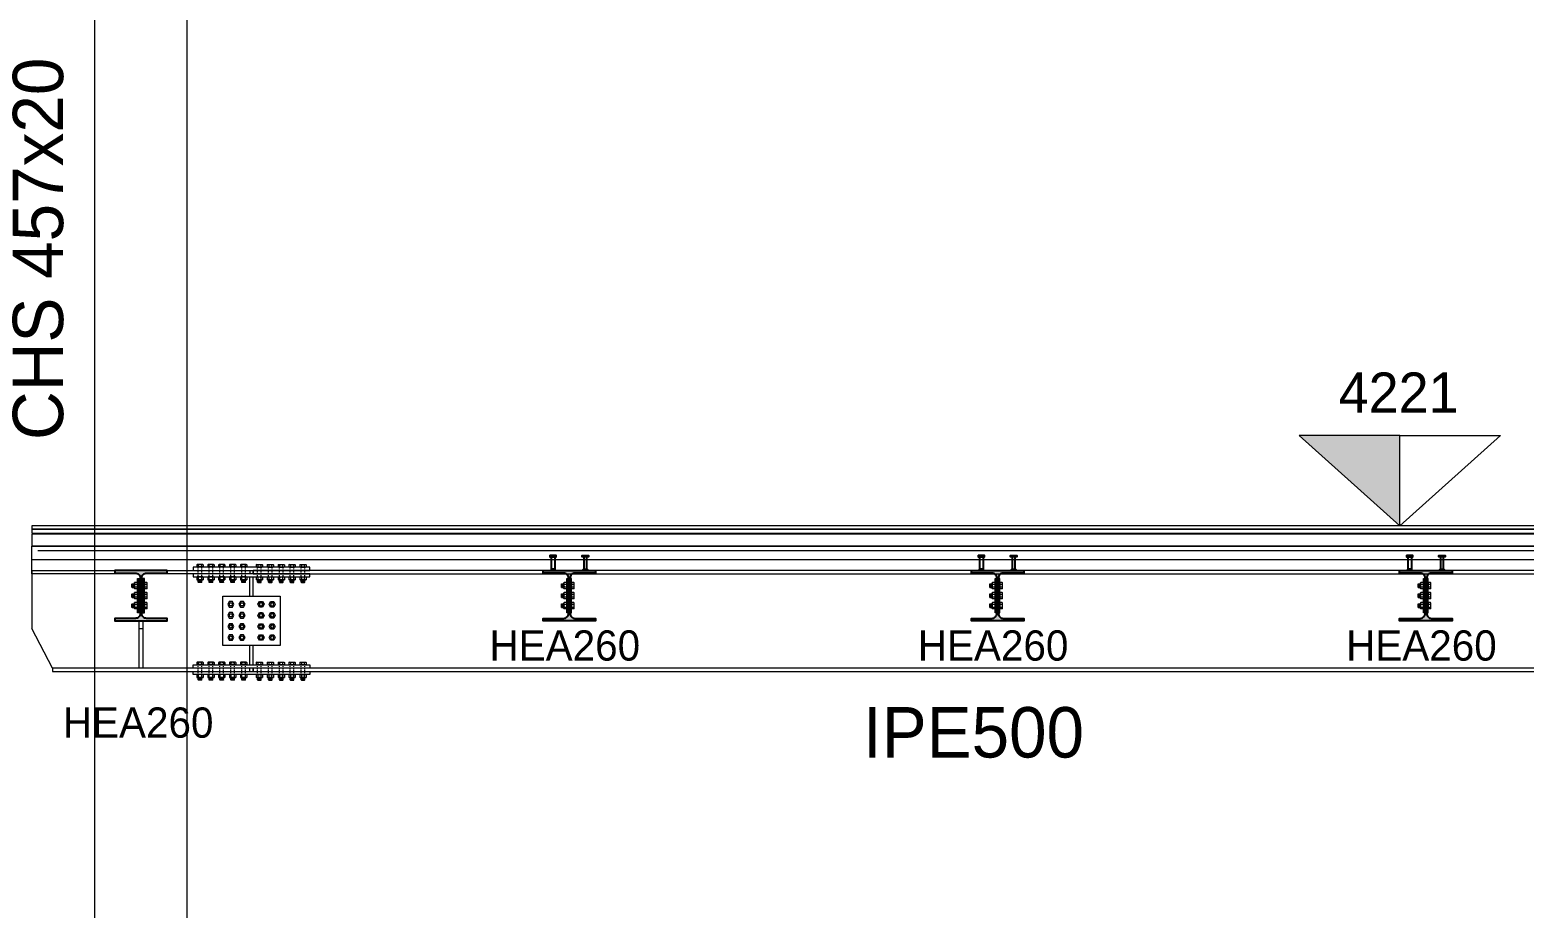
# Model space of a CAD drawing. Header units: millimetres. Extents: x -6949 to 549764, y -83146 to 127128.
# Drawn here: x 190574 to 197987, y 64867 to 69221 of the extents above; entities that cross this region are included whole.
import ezdxf

# ---------------------------------------------------------------- set-up
doc = ezdxf.new("R2010")
doc.units = ezdxf.units.MM
doc.linetypes.add('Tratto', pattern=[6.35, 3.175, -3.175])
for name, color, linetype, lineweight in [('armatura', 1, 'Continuous', 15), ('bulloni', 5, 'Continuous', 9), ('piastra', 6, 'Continuous', 18), ('S-BEAM', 5, 'Continuous', 18), ('S-COLS', 7, 'Continuous', 18), ('SEZIONI acciaio - Steel sections', 7, 'Continuous', 25), ('solaio2', 7, 'Continuous', 9)]:
    doc.layers.add(name, color=color, linetype=linetype, lineweight=lineweight)
doc.layers.add('PIOLO', color=4, linetype='Continuous')
doc.layers.add('quote', color=7, linetype='Continuous', lineweight=5, true_color=0x383838)
doc.styles.get("Standard").update_dxf_attribs({"font": ''})
doc.styles.get('Standard').set_extended_font_data('Bahnschrift Light')

# ---------------------------------------------------------------- blocks, each defined once
blk = doc.blocks.new('*U273')
at = {"layer": 'bulloni'}
blk.add_lwpolyline([(-15.6, 0), (-7.8, -13.5), (7.8, -13.5), (15.6, 0), (7.8, 13.5), (-7.8, 13.5)], close=True, dxfattribs=at)
for radius in [9, 7.88]:
    blk.add_circle((0, 0), radius, dxfattribs=at)
blk = doc.blocks.new('*U274')
at = {"color": 0, "linetype": 'ByBlock', "lineweight": -2, "transparency": 16777216}
for p in [(0, 0), (55, 0), (0, -55), (55, -55), (0, -110), (55, -110), (0, -165), (55, -165)]:
    blk.add_blockref('*U273', p, dxfattribs=at)
blk = doc.blocks.new('*U275')
at = {"layer": 'bulloni'}
blk.add_lwpolyline([(-15.6, 0), (-7.8, -13.5), (7.8, -13.5), (15.6, 0), (7.8, 13.5), (-7.8, 13.5)], close=True, dxfattribs=at)
for radius in [9, 7.88]:
    blk.add_circle((0, 0), radius, dxfattribs=at)
blk = doc.blocks.new('*U276')
at = {"color": 0, "linetype": 'ByBlock', "lineweight": -2, "transparency": 16777216}
for p in [(0, 0), (55, 0), (0, -55), (55, -55), (0, -110), (55, -110), (0, -165), (55, -165)]:
    blk.add_blockref('*U275', p, dxfattribs=at)
blk = doc.blocks.new('*U277')
at = {"layer": 'bulloni'}
for p, q in [((-13.7, 44.3), (-15.6, 43.1)), ((-15.6, 43.1), (-15.6, 32.8)), ((15.6, 32.8), (-15.6, 32.8)), ((13.7, 44.3), (-13.7, 44.3)), ((-12.5, 32.8), (-12.5, 32.3)), ((12.5, 32.3), (-12.5, 32.3)), ((-7.8, 32.8), (-7.8, 43.1)), ((7.8, 43.1), (7.8, 32.8)), ((12.5, 32.8), (12.5, 32.3)), ((13.7, 44.3), (15.6, 43.1)), ((15.6, 43.1), (15.6, 32.8)), ((-13.7, -16.7), (-15.6, -17.9)), ((-15.6, -17.9), (-15.6, -30.4)), ((-13.7, -31.7), (-15.6, -30.4)), ((13.7, -16.7), (-13.7, -16.7)), ((13.7, -31.7), (-13.7, -31.7)), ((-9, -43.3), (-9, -31.7)), ((-8, -44.3), (-9, -43.3)), ((9, -43.3), (-9, -43.3)), ((8, -44.3), (-8, -44.3)), ((-7.8, -30.4), (-7.8, -17.9)), ((-6.5, -34.4), (6.5, -33.7)), ((-6.5, -39.4), (6.5, -38.7)), ((-5, -36.8), (5, -36.3)), ((-5, -41.8), (5, -41.3)), ((7.8, -17.9), (7.8, -30.4)), ((9, -43.3), (8, -44.3)), ((9, -43.3), (9, -31.7)), ((13.7, -16.7), (15.6, -17.9)), ((13.7, -31.7), (15.6, -30.4)), ((15.6, -17.9), (15.6, -30.4))]:
    blk.add_line(p, q, dxfattribs=at)
at = {"layer": 'bulloni', "linetype": 'Tratto'}
for points in [[(-9, -16.7), (-9, 31.3)], [(9, -16.7), (9, 31.3)]]:
    blk.add_lwpolyline(points, dxfattribs=at)
at = {"layer": 'bulloni'}
for centre, radius, start, end in [((-11.7, 37.6), 6.67, 54.26215, 125.73785), ((-10, 31.3), 1, 0, 90), ((0, 19.5), 24.8, 71.68582, 108.31418), ((11.7, 37.6), 6.67, 54.26215, 125.73785), ((10, 31.3), 1, 90, 180), ((-11.7, -23.4), 6.67, 54.26215, 125.73785), ((-11.7, -25), 6.67, 234.26215, 305.73785), ((0, -41.5), 24.8, 71.68582, 108.31418), ((0, -6.9), 24.8, 251.68582, 288.31418), ((11.7, -23.4), 6.67, 54.26215, 125.73785), ((11.7, -25), 6.67, 234.26215, 305.73785)]:
    blk.add_arc(centre, radius, start, end, dxfattribs=at)
blk = doc.blocks.new('*U278')
at = {"color": 0, "linetype": 'ByBlock', "lineweight": -2, "transparency": 16777216}
for p in [(0, 0), (54, 0), (108, 0), (162, 0), (216, 0)]:
    blk.add_blockref('*U277', p, dxfattribs=at)
blk = doc.blocks.new('*U279')
at = {"layer": 'bulloni'}
for p, q in [((-13.7, 44.3), (-15.6, 43.1)), ((-15.6, 43.1), (-15.6, 32.8)), ((15.6, 32.8), (-15.6, 32.8)), ((13.7, 44.3), (-13.7, 44.3)), ((-12.5, 32.8), (-12.5, 32.3)), ((12.5, 32.3), (-12.5, 32.3)), ((-7.8, 32.8), (-7.8, 43.1)), ((7.8, 43.1), (7.8, 32.8)), ((12.5, 32.8), (12.5, 32.3)), ((13.7, 44.3), (15.6, 43.1)), ((15.6, 43.1), (15.6, 32.8)), ((-13.7, -16.7), (-15.6, -17.9)), ((-15.6, -17.9), (-15.6, -30.4)), ((-13.7, -31.7), (-15.6, -30.4)), ((13.7, -16.7), (-13.7, -16.7)), ((13.7, -31.7), (-13.7, -31.7)), ((-9, -43.3), (-9, -31.7)), ((-8, -44.3), (-9, -43.3)), ((9, -43.3), (-9, -43.3)), ((8, -44.3), (-8, -44.3)), ((-7.8, -30.4), (-7.8, -17.9)), ((-6.5, -34.4), (6.5, -33.7)), ((-6.5, -39.4), (6.5, -38.7)), ((-5, -36.8), (5, -36.3)), ((-5, -41.8), (5, -41.3)), ((7.8, -17.9), (7.8, -30.4)), ((9, -43.3), (8, -44.3)), ((9, -43.3), (9, -31.7)), ((13.7, -16.7), (15.6, -17.9)), ((13.7, -31.7), (15.6, -30.4)), ((15.6, -17.9), (15.6, -30.4))]:
    blk.add_line(p, q, dxfattribs=at)
at = {"layer": 'bulloni', "linetype": 'Tratto'}
for points in [[(-9, -16.7), (-9, 31.3)], [(9, -16.7), (9, 31.3)]]:
    blk.add_lwpolyline(points, dxfattribs=at)
at = {"layer": 'bulloni'}
for centre, radius, start, end in [((-11.7, 37.6), 6.67, 54.26215, 125.73785), ((-10, 31.3), 1, 0, 90), ((0, 19.5), 24.8, 71.68582, 108.31418), ((11.7, 37.6), 6.67, 54.26215, 125.73785), ((10, 31.3), 1, 90, 180), ((-11.7, -23.4), 6.67, 54.26215, 125.73785), ((-11.7, -25), 6.67, 234.26215, 305.73785), ((0, -41.5), 24.8, 71.68582, 108.31418), ((0, -6.9), 24.8, 251.68582, 288.31418), ((11.7, -23.4), 6.67, 54.26215, 125.73785), ((11.7, -25), 6.67, 234.26215, 305.73785)]:
    blk.add_arc(centre, radius, start, end, dxfattribs=at)
blk = doc.blocks.new('*U293')
at = {"color": 0, "linetype": 'ByBlock', "lineweight": -2, "transparency": 16777216}
for p in [(0, 0), (54, 0), (108, 0), (162, 0), (216, 0)]:
    blk.add_blockref('*U279', p, dxfattribs=at)
blk = doc.blocks.new('*U295')
at = {"layer": 'bulloni'}
for p, q in [((-13.7, 44.3), (-15.6, 43.1)), ((-15.6, 43.1), (-15.6, 32.8)), ((15.6, 32.8), (-15.6, 32.8)), ((13.7, 44.3), (-13.7, 44.3)), ((-12.5, 32.8), (-12.5, 32.3)), ((12.5, 32.3), (-12.5, 32.3)), ((-7.8, 32.8), (-7.8, 43.1)), ((7.8, 43.1), (7.8, 32.8)), ((12.5, 32.8), (12.5, 32.3)), ((13.7, 44.3), (15.6, 43.1)), ((15.6, 43.1), (15.6, 32.8)), ((-13.7, -16.7), (-15.6, -17.9)), ((-15.6, -17.9), (-15.6, -30.4)), ((-13.7, -31.7), (-15.6, -30.4)), ((13.7, -16.7), (-13.7, -16.7)), ((13.7, -31.7), (-13.7, -31.7)), ((-9, -43.3), (-9, -31.7)), ((-8, -44.3), (-9, -43.3)), ((9, -43.3), (-9, -43.3)), ((8, -44.3), (-8, -44.3)), ((-7.8, -30.4), (-7.8, -17.9)), ((-6.5, -34.4), (6.5, -33.7)), ((-6.5, -39.4), (6.5, -38.7)), ((-5, -36.8), (5, -36.3)), ((-5, -41.8), (5, -41.3)), ((7.8, -17.9), (7.8, -30.4)), ((9, -43.3), (8, -44.3)), ((9, -43.3), (9, -31.7)), ((13.7, -16.7), (15.6, -17.9)), ((13.7, -31.7), (15.6, -30.4)), ((15.6, -17.9), (15.6, -30.4))]:
    blk.add_line(p, q, dxfattribs=at)
at = {"layer": 'bulloni', "linetype": 'Tratto'}
for points in [[(-9, -16.7), (-9, 31.3)], [(9, -16.7), (9, 31.3)]]:
    blk.add_lwpolyline(points, dxfattribs=at)
at = {"layer": 'bulloni'}
for centre, radius, start, end in [((-11.7, 37.6), 6.67, 54.26215, 125.73785), ((-10, 31.3), 1, 0, 90), ((0, 19.5), 24.8, 71.68582, 108.31418), ((11.7, 37.6), 6.67, 54.26215, 125.73785), ((10, 31.3), 1, 90, 180), ((-11.7, -23.4), 6.67, 54.26215, 125.73785), ((-11.7, -25), 6.67, 234.26215, 305.73785), ((0, -41.5), 24.8, 71.68582, 108.31418), ((0, -6.9), 24.8, 251.68582, 288.31418), ((11.7, -23.4), 6.67, 54.26215, 125.73785), ((11.7, -25), 6.67, 234.26215, 305.73785)]:
    blk.add_arc(centre, radius, start, end, dxfattribs=at)
blk = doc.blocks.new('*U292')
at = {"color": 0, "linetype": 'ByBlock', "lineweight": -2, "transparency": 16777216}
for p in [(0, 0), (54, 0), (108, 0), (162, 0), (216, 0)]:
    blk.add_blockref('*U295', p, dxfattribs=at)
blk = doc.blocks.new('*U296')
at = {"layer": 'bulloni'}
for p, q in [((-13.7, 44.3), (-15.6, 43.1)), ((-15.6, 43.1), (-15.6, 32.8)), ((15.6, 32.8), (-15.6, 32.8)), ((13.7, 44.3), (-13.7, 44.3)), ((-12.5, 32.8), (-12.5, 32.3)), ((12.5, 32.3), (-12.5, 32.3)), ((-7.8, 32.8), (-7.8, 43.1)), ((7.8, 43.1), (7.8, 32.8)), ((12.5, 32.8), (12.5, 32.3)), ((13.7, 44.3), (15.6, 43.1)), ((15.6, 43.1), (15.6, 32.8)), ((-13.7, -16.7), (-15.6, -17.9)), ((-15.6, -17.9), (-15.6, -30.4)), ((-13.7, -31.7), (-15.6, -30.4)), ((13.7, -16.7), (-13.7, -16.7)), ((13.7, -31.7), (-13.7, -31.7)), ((-9, -43.3), (-9, -31.7)), ((-8, -44.3), (-9, -43.3)), ((9, -43.3), (-9, -43.3)), ((8, -44.3), (-8, -44.3)), ((-7.8, -30.4), (-7.8, -17.9)), ((-6.5, -34.4), (6.5, -33.7)), ((-6.5, -39.4), (6.5, -38.7)), ((-5, -36.8), (5, -36.3)), ((-5, -41.8), (5, -41.3)), ((7.8, -17.9), (7.8, -30.4)), ((9, -43.3), (8, -44.3)), ((9, -43.3), (9, -31.7)), ((13.7, -16.7), (15.6, -17.9)), ((13.7, -31.7), (15.6, -30.4)), ((15.6, -17.9), (15.6, -30.4))]:
    blk.add_line(p, q, dxfattribs=at)
at = {"layer": 'bulloni', "linetype": 'Tratto'}
for points in [[(-9, -16.7), (-9, 31.3)], [(9, -16.7), (9, 31.3)]]:
    blk.add_lwpolyline(points, dxfattribs=at)
at = {"layer": 'bulloni'}
for centre, radius, start, end in [((-11.7, 37.6), 6.67, 54.26215, 125.73785), ((-10, 31.3), 1, 0, 90), ((0, 19.5), 24.8, 71.68582, 108.31418), ((11.7, 37.6), 6.67, 54.26215, 125.73785), ((10, 31.3), 1, 90, 180), ((-11.7, -23.4), 6.67, 54.26215, 125.73785), ((-11.7, -25), 6.67, 234.26215, 305.73785), ((0, -41.5), 24.8, 71.68582, 108.31418), ((0, -6.9), 24.8, 251.68582, 288.31418), ((11.7, -23.4), 6.67, 54.26215, 125.73785), ((11.7, -25), 6.67, 234.26215, 305.73785)]:
    blk.add_arc(centre, radius, start, end, dxfattribs=at)
blk = doc.blocks.new('*U294')
at = {"color": 0, "linetype": 'ByBlock', "lineweight": -2, "transparency": 16777216}
for p in [(0, 0), (54, 0), (108, 0), (162, 0), (216, 0)]:
    blk.add_blockref('*U296', p, dxfattribs=at)
blk = doc.blocks.new('dbcjd')
at = {"layer": 'bulloni'}
for p, q in [((12712.1, -46901.9), (12713.1, -46900.9)), ((12712.1, -46917.9), (12712.1, -46901.9)), ((12713.1, -46918.9), (12712.1, -46917.9)), ((12713.1, -46900.9), (12724.8, -46900.9)), ((12713.1, -46918.9), (12713.1, -46900.9)), ((12713.1, -46918.9), (12724.8, -46918.9)), ((12714.6, -46904.9), (12715.2, -46914.9)), ((12717, -46903.4), (12717.8, -46916.4)), ((12719.6, -46904.9), (12720.2, -46914.9)), ((12722, -46903.4), (12722.8, -46916.4)), ((12724.8, -46896.2), (12726, -46894.3)), ((12724.8, -46923.6), (12724.8, -46896.2)), ((12724.8, -46923.6), (12726, -46925.5)), ((12738.5, -46894.3), (12726, -46894.3)), ((12726, -46902.1), (12738.5, -46902.1)), ((12738.5, -46917.7), (12726, -46917.7)), ((12738.5, -46925.5), (12726, -46925.5)), ((12739.8, -46896.2), (12738.5, -46894.3)), ((12739.8, -46923.6), (12738.5, -46925.5)), ((12739.8, -46923.6), (12739.8, -46896.2)), ((12775.8, -46922.4), (12775.8, -46897.4)), ((12776.3, -46897.4), (12775.8, -46897.4)), ((12776.3, -46922.4), (12775.8, -46922.4)), ((12776.3, -46925.5), (12776.3, -46894.3)), ((12786.5, -46894.3), (12776.3, -46894.3)), ((12776.3, -46902.1), (12786.5, -46902.1)), ((12786.5, -46917.7), (12776.3, -46917.7)), ((12786.5, -46925.5), (12776.3, -46925.5)), ((12787.8, -46896.2), (12786.5, -46894.3)), ((12787.8, -46923.6), (12786.5, -46925.5)), ((12787.8, -46923.6), (12787.8, -46896.2)), ((12712.1, -46951.9), (12713.1, -46950.9)), ((12712.1, -46967.9), (12712.1, -46951.9)), ((12713.1, -46968.9), (12712.1, -46967.9)), ((12712.1, -47001.9), (12713.1, -47000.9)), ((12713.1, -46950.9), (12724.8, -46950.9)), ((12713.1, -46968.9), (12713.1, -46950.9)), ((12713.1, -46968.9), (12724.8, -46968.9)), ((12713.1, -47000.9), (12724.8, -47000.9)), ((12713.1, -47018.9), (12713.1, -47000.9)), ((12714.6, -46954.9), (12715.2, -46964.9)), ((12717, -46953.4), (12717.8, -46966.4)), ((12719.6, -46954.9), (12720.2, -46964.9)), ((12722, -46953.4), (12722.8, -46966.4)), ((12724.8, -46946.2), (12726, -46944.3)), ((12724.8, -46973.6), (12724.8, -46946.2)), ((12724.8, -46973.6), (12726, -46975.5)), ((12724.8, -46996.2), (12726, -46994.3)), ((12724.8, -47023.6), (12724.8, -46996.2)), ((12738.5, -46944.3), (12726, -46944.3)), ((12726, -46952.1), (12738.5, -46952.1)), ((12738.5, -46967.7), (12726, -46967.7)), ((12738.5, -46975.5), (12726, -46975.5)), ((12738.5, -46994.3), (12726, -46994.3)), ((12739.8, -46946.2), (12738.5, -46944.3)), ((12739.8, -46973.6), (12738.5, -46975.5)), ((12739.8, -46996.2), (12738.5, -46994.3)), ((12739.8, -46973.6), (12739.8, -46946.2)), ((12739.8, -47023.6), (12739.8, -46996.2)), ((12775.8, -46972.4), (12775.8, -46947.4)), ((12776.3, -46947.4), (12775.8, -46947.4)), ((12776.3, -46972.4), (12775.8, -46972.4)), ((12775.8, -47022.4), (12775.8, -46997.4)), ((12776.3, -46997.4), (12775.8, -46997.4)), ((12776.3, -46975.5), (12776.3, -46944.3)), ((12786.5, -46944.3), (12776.3, -46944.3)), ((12776.3, -46952.1), (12786.5, -46952.1)), ((12786.5, -46967.7), (12776.3, -46967.7)), ((12786.5, -46975.5), (12776.3, -46975.5)), ((12776.3, -47025.5), (12776.3, -46994.3)), ((12786.5, -46994.3), (12776.3, -46994.3)), ((12787.8, -46946.2), (12786.5, -46944.3)), ((12787.8, -46973.6), (12786.5, -46975.5)), ((12787.8, -46996.2), (12786.5, -46994.3)), ((12787.8, -46973.6), (12787.8, -46946.2)), ((12787.8, -47023.6), (12787.8, -46996.2)), ((12712.1, -47017.9), (12712.1, -47001.9)), ((12713.1, -47018.9), (12712.1, -47017.9)), ((12713.1, -47018.9), (12724.8, -47018.9)), ((12714.6, -47004.9), (12715.2, -47014.9)), ((12717, -47003.4), (12717.8, -47016.4)), ((12719.6, -47004.9), (12720.2, -47014.9)), ((12722, -47003.4), (12722.8, -47016.4)), ((12724.8, -47023.6), (12726, -47025.5)), ((12726, -47002.1), (12738.5, -47002.1)), ((12738.5, -47017.7), (12726, -47017.7)), ((12738.5, -47025.5), (12726, -47025.5)), ((12739.8, -47023.6), (12738.5, -47025.5)), ((12776.3, -47022.4), (12775.8, -47022.4)), ((12776.3, -47002.1), (12786.5, -47002.1)), ((12786.5, -47017.7), (12776.3, -47017.7)), ((12786.5, -47025.5), (12776.3, -47025.5)), ((12787.8, -47023.6), (12786.5, -47025.5))]:
    blk.add_line(p, q, dxfattribs=at)
at = {"layer": 'bulloni', "linetype": 'Tratto'}
for points in [[(12739.8, -46900.9), (12774.8, -46900.9)], [(12739.8, -46918.9), (12774.8, -46918.9)], [(12739.8, -46950.9), (12774.8, -46950.9)], [(12739.8, -46968.9), (12774.8, -46968.9)], [(12739.8, -47000.9), (12774.8, -47000.9)], [(12739.8, -47018.9), (12774.8, -47018.9)]]:
    blk.add_lwpolyline(points, dxfattribs=at)
at = {"layer": 'bulloni'}
for centre, radius, start, end in [((12731.4, -46898.2), 6.67, 144.26215, 215.73785), ((12749.6, -46909.9), 24.8, 161.68582, 198.31418), ((12731.4, -46921.6), 6.67, 144.26215, 215.73785), ((12733.1, -46898.2), 6.67, 324.26215, 35.73785), ((12715, -46909.9), 24.8, 341.68582, 18.31418), ((12733.1, -46921.6), 6.67, 324.26215, 35.73785), ((12774.8, -46899.9), 1, 270, 0), ((12774.8, -46919.9), 1, 0, 90), ((12781.1, -46898.2), 6.67, 324.26215, 35.73785), ((12763, -46909.9), 24.8, 341.68582, 18.31418), ((12781.1, -46921.6), 6.67, 324.26215, 35.73785), ((12731.4, -46948.2), 6.67, 144.26215, 215.73785), ((12749.6, -46959.9), 24.8, 161.68582, 198.31418), ((12731.4, -46971.6), 6.67, 144.26215, 215.73785), ((12731.4, -46998.2), 6.67, 144.26215, 215.73785), ((12733.1, -46948.2), 6.67, 324.26215, 35.73785), ((12715, -46959.9), 24.8, 341.68582, 18.31418), ((12733.1, -46971.6), 6.67, 324.26215, 35.73785), ((12733.1, -46998.2), 6.67, 324.26215, 35.73785), ((12774.8, -46949.9), 1, 270, 0), ((12774.8, -46969.9), 1, 0, 90), ((12774.8, -46999.9), 1, 270, 0), ((12781.1, -46948.2), 6.67, 324.26215, 35.73785), ((12763, -46959.9), 24.8, 341.68582, 18.31418), ((12781.1, -46971.6), 6.67, 324.26215, 35.73785), ((12781.1, -46998.2), 6.67, 324.26215, 35.73785), ((12749.6, -47009.9), 24.8, 161.68582, 198.31418), ((12731.4, -47021.6), 6.67, 144.26215, 215.73785), ((12715, -47009.9), 24.8, 341.68582, 18.31418), ((12733.1, -47021.6), 6.67, 324.26215, 35.73785), ((12774.8, -47019.9), 1, 0, 90), ((12763, -47009.9), 24.8, 341.68582, 18.31418), ((12781.1, -47021.6), 6.67, 324.26215, 35.73785)]:
    blk.add_arc(centre, radius, start, end, dxfattribs=at)
blk = doc.blocks.new('DD')
at = {"layer": 'PIOLO'}
blk.add_lwpolyline([(49540.9, -39710.5), (49511.2, -39710.5, 0.414214), (49510.2, -39711.5), (49510.2, -39718.5), (49541.9, -39718.5), (49541.9, -39711.5, 0.414214)], format="xyb", close=True, dxfattribs=at)
for points in [[(49518.1, -39718.5), (49534, -39718.5), (49534, -39778.5), (49518.1, -39778.5)], [(49515.5, -39785.5), (49536.5, -39785.5), (49536.5, -39780.5), (49534.5, -39778.5), (49517.5, -39778.5), (49515.5, -39780.5)]]:
    blk.add_lwpolyline(points, close=True, dxfattribs=at)
blk = doc.blocks.new('vfdcv')
at = {"layer": 'bulloni'}
for p, q in [((50940.3, -31978.2), (50941.3, -31977.2)), ((50940.3, -31994.2), (50940.3, -31978.2)), ((50941.3, -31995.2), (50940.3, -31994.2)), ((50941.3, -31977.2), (50952.9, -31977.2)), ((50941.3, -31995.2), (50941.3, -31977.2)), ((50941.3, -31995.2), (50952.9, -31995.2)), ((50942.8, -31981.2), (50943.3, -31991.2)), ((50945.2, -31979.7), (50945.9, -31992.7)), ((50947.8, -31981.2), (50948.3, -31991.2)), ((50950.2, -31979.7), (50950.9, -31992.7)), ((50952.9, -31972.5), (50954.2, -31970.6)), ((50952.9, -31999.9), (50952.9, -31972.5)), ((50952.9, -31999.9), (50954.2, -32001.7)), ((50952.9, -32022.5), (50954.2, -32020.6)), ((50952.9, -32049.9), (50952.9, -32022.5)), ((50966.7, -31970.6), (50954.2, -31970.6)), ((50954.2, -31978.4), (50966.7, -31978.4)), ((50966.7, -31994), (50954.2, -31994)), ((50966.7, -32001.7), (50954.2, -32001.7)), ((50966.7, -32020.6), (50954.2, -32020.6)), ((50967.9, -31972.5), (50966.7, -31970.6)), ((50967.9, -31999.9), (50966.7, -32001.7)), ((50967.9, -32022.5), (50966.7, -32020.6)), ((50967.9, -31999.9), (50967.9, -31972.5)), ((50967.9, -32049.9), (50967.9, -32022.5)), ((50991.4, -31998.7), (50991.4, -31973.7)), ((50991.9, -31973.7), (50991.4, -31973.7)), ((50991.9, -31998.7), (50991.4, -31998.7)), ((50991.4, -32048.7), (50991.4, -32023.7)), ((50991.9, -32023.7), (50991.4, -32023.7)), ((50991.9, -32001.7), (50991.9, -31970.6)), ((51002.2, -31970.6), (50991.9, -31970.6)), ((50991.9, -31978.4), (51002.2, -31978.4)), ((51002.2, -31994), (50991.9, -31994)), ((51002.2, -32001.7), (50991.9, -32001.7)), ((50991.9, -32051.7), (50991.9, -32020.6)), ((51002.2, -32020.6), (50991.9, -32020.6)), ((51003.4, -31972.5), (51002.2, -31970.6)), ((51003.4, -31999.9), (51002.2, -32001.7)), ((51003.4, -32022.5), (51002.2, -32020.6)), ((51003.4, -31999.9), (51003.4, -31972.5)), ((51003.4, -32049.9), (51003.4, -32022.5)), ((50940.3, -32028.2), (50941.3, -32027.2)), ((50940.3, -32044.2), (50940.3, -32028.2)), ((50941.3, -32045.2), (50940.3, -32044.2)), ((50940.3, -32078.2), (50941.3, -32077.2)), ((50940.3, -32094.2), (50940.3, -32078.2)), ((50941.3, -32095.2), (50940.3, -32094.2)), ((50941.3, -32027.2), (50952.9, -32027.2)), ((50941.3, -32045.2), (50941.3, -32027.2)), ((50941.3, -32045.2), (50952.9, -32045.2)), ((50941.3, -32077.2), (50952.9, -32077.2)), ((50941.3, -32095.2), (50941.3, -32077.2)), ((50941.3, -32095.2), (50952.9, -32095.2)), ((50942.8, -32031.2), (50943.3, -32041.2)), ((50942.8, -32081.2), (50943.3, -32091.2)), ((50945.2, -32029.7), (50945.9, -32042.7)), ((50945.2, -32079.7), (50945.9, -32092.7)), ((50947.8, -32031.2), (50948.3, -32041.2)), ((50947.8, -32081.2), (50948.3, -32091.2)), ((50950.2, -32029.7), (50950.9, -32042.7)), ((50950.2, -32079.7), (50950.9, -32092.7)), ((50952.9, -32049.9), (50954.2, -32051.7)), ((50952.9, -32072.5), (50954.2, -32070.6)), ((50952.9, -32099.9), (50952.9, -32072.5)), ((50952.9, -32099.9), (50954.2, -32101.7)), ((50954.2, -32028.4), (50966.7, -32028.4)), ((50966.7, -32044), (50954.2, -32044)), ((50966.7, -32051.7), (50954.2, -32051.7)), ((50966.7, -32070.6), (50954.2, -32070.6)), ((50954.2, -32078.4), (50966.7, -32078.4)), ((50966.7, -32094), (50954.2, -32094)), ((50967.9, -32049.9), (50966.7, -32051.7)), ((50967.9, -32072.5), (50966.7, -32070.6)), ((50967.9, -32099.9), (50966.7, -32101.7)), ((50967.9, -32099.9), (50967.9, -32072.5)), ((50991.9, -32048.7), (50991.4, -32048.7)), ((50991.4, -32098.7), (50991.4, -32073.7)), ((50991.9, -32073.7), (50991.4, -32073.7)), ((50991.9, -32098.7), (50991.4, -32098.7)), ((50991.9, -32028.4), (51002.2, -32028.4)), ((51002.2, -32044), (50991.9, -32044)), ((51002.2, -32051.7), (50991.9, -32051.7)), ((50991.9, -32101.7), (50991.9, -32070.6)), ((51002.2, -32070.6), (50991.9, -32070.6)), ((50991.9, -32078.4), (51002.2, -32078.4)), ((51002.2, -32094), (50991.9, -32094)), ((51003.4, -32049.9), (51002.2, -32051.7)), ((51003.4, -32072.5), (51002.2, -32070.6)), ((51003.4, -32099.9), (51002.2, -32101.7)), ((51003.4, -32099.9), (51003.4, -32072.5)), ((50966.7, -32101.7), (50954.2, -32101.7)), ((51002.2, -32101.7), (50991.9, -32101.7))]:
    blk.add_line(p, q, dxfattribs=at)
at = {"layer": 'bulloni', "linetype": 'Tratto'}
for points in [[(50967.9, -31977.2), (50990.4, -31977.2)], [(50967.9, -31995.2), (50990.4, -31995.2)], [(50967.9, -32027.2), (50990.4, -32027.2)], [(50967.9, -32045.2), (50990.4, -32045.2)], [(50967.9, -32077.2), (50990.4, -32077.2)], [(50967.9, -32095.2), (50990.4, -32095.2)]]:
    blk.add_lwpolyline(points, dxfattribs=at)
at = {"layer": 'bulloni'}
for centre, radius, start, end in [((50959.6, -31974.5), 6.67, 144.26215, 215.73785), ((50977.7, -31986.2), 24.8, 161.68582, 198.31418), ((50959.6, -31997.8), 6.67, 144.26215, 215.73785), ((50959.6, -32024.5), 6.67, 144.26215, 215.73785), ((50961.3, -31974.5), 6.67, 324.26215, 35.73785), ((50943.1, -31986.2), 24.8, 341.68582, 18.31418), ((50961.3, -31997.8), 6.67, 324.26215, 35.73785), ((50961.3, -32024.5), 6.67, 324.26215, 35.73785), ((50990.4, -31976.2), 1, 270, 0), ((50990.4, -31996.2), 1, 0, 90), ((50996.8, -31974.5), 6.67, 324.26215, 35.73785), ((50978.6, -31986.2), 24.8, 341.68582, 18.31418), ((50996.8, -31997.8), 6.67, 324.26215, 35.73785), ((50996.8, -32024.5), 6.67, 324.26215, 35.73785), ((50977.7, -32036.2), 24.8, 161.68582, 198.31418), ((50959.6, -32047.8), 6.67, 144.26215, 215.73785), ((50959.6, -32074.5), 6.67, 144.26215, 215.73785), ((50977.7, -32086.2), 24.8, 161.68582, 198.31418), ((50959.6, -32097.8), 6.67, 144.26215, 215.73785), ((50943.1, -32036.2), 24.8, 341.68582, 18.31418), ((50961.3, -32047.8), 6.67, 324.26215, 35.73785), ((50961.3, -32074.5), 6.67, 324.26215, 35.73785), ((50943.1, -32086.2), 24.8, 341.68582, 18.31418), ((50961.3, -32097.8), 6.67, 324.26215, 35.73785), ((50990.4, -32026.2), 1, 270, 0), ((50990.4, -32046.2), 1, 0, 90), ((50990.4, -32076.2), 1, 270, 0), ((50990.4, -32096.2), 1, 0, 90), ((50978.6, -32036.2), 24.8, 341.68582, 18.31418), ((50996.8, -32047.8), 6.67, 324.26215, 35.73785), ((50996.8, -32074.5), 6.67, 324.26215, 35.73785), ((50978.6, -32086.2), 24.8, 341.68582, 18.31418), ((50996.8, -32097.8), 6.67, 324.26215, 35.73785)]:
    blk.add_arc(centre, radius, start, end, dxfattribs=at)
blk = doc.blocks.new('*U326')
at = {"layer": 'piastra'}
for points in [[(-11.2, 47.5), (-3.8, 47.5), (-3.8, -122.5), (-11.2, -122.5)], [(11.2, 47.5), (3.8, 47.5), (3.8, -122.5), (11.2, -122.5)]]:
    blk.add_lwpolyline(points, close=True, dxfattribs=at)
at = {"layer": 'SEZIONI acciaio - Steel sections'}
blk.add_lwpolyline([(-130, 87.5), (130, 87.5), (130, 75), (27.8, 75, 0.414214), (3.8, 51), (3.8, -126, 0.414214), (27.8, -150), (130, -150), (130, -162.5), (-130, -162.5), (-130, -150), (-27.8, -150, 0.414214), (-3.8, -126), (-3.8, 51, 0.414214), (-27.8, 75), (-130, 75)], format="xyb", close=True, dxfattribs=at)
at = {"layer": 'S-BEAM'}
for name, p in [('DD', (-49606, 39873)), ('vfdcv', (-50979.2, 31998.7))]:
    blk.add_blockref(name, p, dxfattribs=at)
at = {"layer": 'S-BEAM', "xscale": -1}
blk.add_blockref('DD', (49606, 39873), dxfattribs=at)
blk = doc.blocks.new('*U327')
at = {"layer": 'S-BEAM', "color": 0, "linetype": 'ByBlock', "lineweight": -2, "transparency": 16777216}
for p in [(0, 0), (2125, 0), (4250, 0)]:
    blk.add_blockref('*U326', p, dxfattribs=at)

msp = doc.modelspace()

# ---------------------------------------------------------------- hatches: boundary and pattern name
at = {"layer": 'quote', "true_color": 0xc7c8ca}
h = msp.add_hatch(color=9, dxfattribs=at)
h.dxf.hatch_style = 1
h.paths.add_polyline_path([(197370.7, 67209.3), (196870.7, 67209.3), (197370.7, 66762)])
h = msp.add_hatch(color=9, dxfattribs=at)
h.dxf.hatch_style = 1
h.paths.add_polyline_path([(191254.8, 66540.6), (190994.8, 66540.6), (190994.8, 66528.1), (191097.1, 66528.1, -0.414214), (191121.1, 66504.1), (191121.1, 66474.6), (191128.6, 66474.6), (191128.6, 66500.6), (191128.6, 66504.1, -0.414214), (191152.6, 66528.1), (191254.8, 66528.1)])
h.paths.add_polyline_path([(191128.6, 66327.1), (191128.6, 66374.6), (191121.1, 66374.6), (191121.1, 66330.6), (191121.1, 66327.1, -0.414214), (191097.1, 66303.1), (190994.8, 66303.1), (190994.8, 66290.6), (191254.8, 66290.6), (191254.8, 66303.1), (191152.6, 66303.1, -0.414214)])
h.paths.add_polyline_path([(191128.6, 66406.6), (191121.1, 66406.6), (191121.1, 66374.6), (191128.6, 66374.6)])
h.paths.add_polyline_path([(191128.6, 66456.6), (191121.1, 66456.6), (191121.1, 66424.6), (191128.6, 66424.6)])
h.paths.add_polyline_path([(191128.6, 66424.6), (191121.1, 66424.6), (191121.1, 66406.6), (191128.6, 66406.6)])
h.paths.add_polyline_path([(191128.6, 66474.6), (191121.1, 66474.6), (191121.1, 66456.6), (191128.6, 66456.6)])
h = msp.add_hatch(color=9, dxfattribs=at)
h.dxf.hatch_style = 1
h.paths.add_polyline_path([(193379.8, 66540.6), (193119.8, 66540.6), (193119.8, 66528.1), (193222.1, 66528.1, -0.414214), (193246.1, 66504.1), (193246.1, 66474.6), (193253.6, 66474.6), (193253.6, 66500.6), (193253.6, 66504.1, -0.414214), (193277.6, 66528.1), (193379.8, 66528.1)])
h.paths.add_polyline_path([(193253.6, 66327.1), (193253.6, 66374.6), (193246.1, 66374.6), (193246.1, 66330.6), (193246.1, 66327.1, -0.414214), (193222.1, 66303.1), (193119.8, 66303.1), (193119.8, 66290.6), (193379.8, 66290.6), (193379.8, 66303.1), (193277.6, 66303.1, -0.414214)])
h.paths.add_polyline_path([(193253.6, 66406.6), (193246.1, 66406.6), (193246.1, 66374.6), (193253.6, 66374.6)])
h.paths.add_polyline_path([(193253.6, 66456.6), (193246.1, 66456.6), (193246.1, 66424.6), (193253.6, 66424.6)])
h.paths.add_polyline_path([(193253.6, 66424.6), (193246.1, 66424.6), (193246.1, 66406.6), (193253.6, 66406.6)])
h.paths.add_polyline_path([(193253.6, 66474.6), (193246.1, 66474.6), (193246.1, 66456.6), (193253.6, 66456.6)])
h = msp.add_hatch(color=9, dxfattribs=at)
h.dxf.hatch_style = 1
h.paths.add_polyline_path([(195504.8, 66540.6), (195244.8, 66540.6), (195244.8, 66528.1), (195347.1, 66528.1, -0.414214), (195371.1, 66504.1), (195371.1, 66474.6), (195378.6, 66474.6), (195378.6, 66500.6), (195378.6, 66504.1, -0.414214), (195402.6, 66528.1), (195504.8, 66528.1)])
h.paths.add_polyline_path([(195378.6, 66327.1), (195378.6, 66374.6), (195371.1, 66374.6), (195371.1, 66330.6), (195371.1, 66327.1, -0.414214), (195347.1, 66303.1), (195244.8, 66303.1), (195244.8, 66290.6), (195504.8, 66290.6), (195504.8, 66303.1), (195402.6, 66303.1, -0.414214)])
h.paths.add_polyline_path([(195378.6, 66406.6), (195371.1, 66406.6), (195371.1, 66374.6), (195378.6, 66374.6)])
h.paths.add_polyline_path([(195378.6, 66456.6), (195371.1, 66456.6), (195371.1, 66424.6), (195378.6, 66424.6)])
h.paths.add_polyline_path([(195378.6, 66424.6), (195371.1, 66424.6), (195371.1, 66406.6), (195378.6, 66406.6)])
h.paths.add_polyline_path([(195378.6, 66474.6), (195371.1, 66474.6), (195371.1, 66456.6), (195378.6, 66456.6)])
h = msp.add_hatch(color=9, dxfattribs=at)
h.dxf.hatch_style = 1
h.paths.add_polyline_path([(197629.8, 66540.6), (197369.8, 66540.6), (197369.8, 66528.1), (197472.1, 66528.1, -0.414214), (197496.1, 66504.1), (197496.1, 66474.6), (197503.6, 66474.6), (197503.6, 66500.6), (197503.6, 66504.1, -0.414214), (197527.6, 66528.1), (197629.8, 66528.1)])
h.paths.add_polyline_path([(197503.6, 66327.1), (197503.6, 66374.6), (197496.1, 66374.6), (197496.1, 66330.6), (197496.1, 66327.1, -0.414214), (197472.1, 66303.1), (197369.8, 66303.1), (197369.8, 66290.6), (197629.8, 66290.6), (197629.8, 66303.1), (197527.6, 66303.1, -0.414214)])
h.paths.add_polyline_path([(197503.6, 66406.6), (197496.1, 66406.6), (197496.1, 66374.6), (197503.6, 66374.6)])
h.paths.add_polyline_path([(197503.6, 66456.6), (197496.1, 66456.6), (197496.1, 66424.6), (197503.6, 66424.6)])
h.paths.add_polyline_path([(197503.6, 66424.6), (197496.1, 66424.6), (197496.1, 66406.6), (197503.6, 66406.6)])
h.paths.add_polyline_path([(197503.6, 66474.6), (197496.1, 66474.6), (197496.1, 66456.6), (197503.6, 66456.6)])

# ---------------------------------------------------------------- linework, layer by layer
at = {"color": 0, "lineweight": 9}
for points in [[(200165.8, 66762), (190583.8, 66762), (190583.8, 66745.6), (200165.8, 66745.6)], [(200165.8, 66745.6), (190583.8, 66745.6), (190583.8, 66725.6), (200165.8, 66725.6)]]:
    msp.add_lwpolyline(points, close=True, dxfattribs=at)
msp.add_lwpolyline([(200165.8, 66660.6), (200165.8, 66720.6), (190583.8, 66720.6), (190583.8, 66660.6), (200165.8, 66660.6)], dxfattribs=at)
at = {"layer": 'armatura'}
msp.add_lwpolyline([(200135.8, 66637.6), (190613.8, 66637.6)], dxfattribs=at)
at = {"layer": 'piastra'}
for p in [(190583.8, 66540.6), (190685.4, 66056.6)]:
    msp.add_line(p, (190583.8, 66253.3), dxfattribs=at)
for points in [[(191109.5, 66524.6), (190583.8, 66524.6), (190583.8, 66540.6), (191665.8, 66540.6), (191665.8, 66524.6), (191140.1, 66524.6)], [(191665.8, 66413.1), (191665.8, 66508.6)], [(191114.8, 66290.6), (191114.8, 66056.6)], [(191134.8, 66290.6), (191134.8, 66056.6)], [(191114.8, 66253.3), (191134.8, 66253.3)], [(191665.8, 66072.6), (191665.8, 66168.1)], [(191098.7, 66056.6), (190685.4, 66056.6), (190685.4, 66040.6), (191665.8, 66040.6), (191665.8, 66056.6), (191098.7, 66056.6)]]:
    msp.add_lwpolyline(points, dxfattribs=at)
for points in [[(191107.3, 66500.6), (191114.8, 66500.6), (191114.8, 66330.6), (191107.3, 66330.6)], [(191114.8, 66500.6), (191121.1, 66500.6), (191121.1, 66330.6), (191114.8, 66330.6)], [(191128.6, 66500.6), (191134.8, 66500.6), (191134.8, 66330.6), (191128.6, 66330.6)], [(191142.3, 66500.6), (191134.8, 66500.6), (191134.8, 66330.6), (191142.3, 66330.6)], [(191383.8, 66540.6), (191962.8, 66540.6), (191962.8, 66556.6), (191383.8, 66556.6)], [(191383.8, 66508.6), (191962.8, 66508.6), (191962.8, 66524.6), (191383.8, 66524.6)], [(191530.8, 66413.1), (191815.8, 66413.1), (191815.8, 66168.1), (191530.8, 66168.1)], [(191383.8, 66072.6), (191962.8, 66072.6), (191962.8, 66056.6), (191383.8, 66056.6)], [(191383.8, 66040.6), (191962.8, 66040.6), (191962.8, 66024.6), (191383.8, 66024.6)]]:
    msp.add_lwpolyline(points, close=True, dxfattribs=at)
at = {"layer": 'quote'}
for points in [[(197370.7, 66762), (197370.7, 67209.3), (196870.7, 67209.3), (197370.7, 66762)], [(197370.7, 66762), (197370.7, 67209.3), (197870.7, 67209.3), (197370.7, 66762)]]:
    msp.add_lwpolyline(points, dxfattribs=at)
at = {"layer": 'S-BEAM'}
for points in [[(199068.8, 66540.6), (191680.8, 66540.6), (191680.8, 66524.6), (199068.8, 66524.6)], [(199068.8, 66056.6), (191680.8, 66056.6), (191680.8, 66040.6), (199068.8, 66040.6)]]:
    msp.add_lwpolyline(points, close=True, dxfattribs=at)
for points in [[(199068.8, 66413.1), (199068.8, 66540.6), (191680.8, 66540.6), (191680.8, 66540.6)], [(191680.8, 66524.6), (191680.8, 66540.6)], [(191680.8, 66413.1), (191680.8, 66508.6)], [(191680.8, 66072.6), (191680.8, 66168.1)], [(191680.8, 66040.6), (191680.8, 66040.6), (199068.8, 66040.6), (199068.8, 66056.6)], [(191680.8, 66040.6), (191680.8, 66056.6)]]:
    msp.add_lwpolyline(points, dxfattribs=at)
at = {"layer": 'S-COLS'}
msp.add_lwpolyline([(190896.3, 74543.4), (191353.3, 74543.4), (191353.3, 62543.4), (190896.3, 62543.4)], close=True, dxfattribs=at)
at = {"layer": 'SEZIONI acciaio - Steel sections'}
msp.add_lwpolyline([(191254.8, 66540.6), (190994.8, 66540.6), (190994.8, 66528.1), (191097.1, 66528.1, -0.414214), (191121.1, 66504.1), (191121.1, 66327.1, -0.414214), (191097.1, 66303.1), (190994.8, 66303.1), (190994.8, 66290.6), (191254.8, 66290.6), (191254.8, 66303.1), (191152.6, 66303.1, -0.414214), (191128.6, 66327.1), (191128.6, 66504.1, -0.414214), (191152.6, 66528.1), (191254.8, 66528.1)], format="xyb", close=True, dxfattribs=at)
at = {"layer": 'solaio2'}
for points in [[(190583.8, 66540.6), (190583.8, 66660.6)], [(200165.8, 66540.6), (200165.8, 66660.6), (190583.8, 66660.6)], [(190583.8, 66595.6), (200165.8, 66595.6)]]:
    msp.add_lwpolyline(points, dxfattribs=at)

# ---------------------------------------------------------------- block references
for name, p in [('*U278', (191417.8, 66525.3)), ('*U274', (191570.8, 66373.1)), ('*U292', (191417.8, 66041.3))]:
    msp.add_blockref(name, p)
at = {"xscale": -1}
for name, p in [('*U293', (191928.8, 66525.3)), ('*U276', (191775.8, 66373.1)), ('*U294', (191928.8, 66041.3))]:
    msp.add_blockref(name, p, dxfattribs=at)
at = {"layer": 'piastra'}
msp.add_blockref('dbcjd', (178367.5, 113375.5), dxfattribs=at)
at = {"layer": 'S-BEAM'}
msp.add_blockref('*U327', (193249.8, 66453.1), dxfattribs=at)

# ---------------------------------------------------------------- texts
at = {"layer": 'quote', "insert": (190488.9, 67187.5), "char_height": 250, "attachment_point": 1, "rotation": 90}
msp.add_mtext_dynamic_manual_height_columns('CHS 457x20', width=2648.947, gutter_width=1, heights=[0], dxfattribs=at)
at = {"layer": 'quote', "attachment_point": 1}
for s, width, gutter_width, insert, char_height in [('4221', 1708.439, 2, (197067.1, 67522.2), 200), ('HEA260', 854.219, 1, (192854.2, 66243.8), 150), ('HEA260', 854.219, 1, (194979.2, 66243.8), 150), ('HEA260', 854.219, 1, (197104.2, 66243.8), 150), ('HEA260', 854.219, 1, (190737.5, 65861.7), 150), ('IPE500', 854.219, 1, (194707.1, 65863.4), 250)]:
    msp.add_mtext_dynamic_manual_height_columns(s, width=width, gutter_width=gutter_width, heights=[0], dxfattribs=dict(at, insert=insert, char_height=char_height))

doc.saveas('drawing.dxf')
